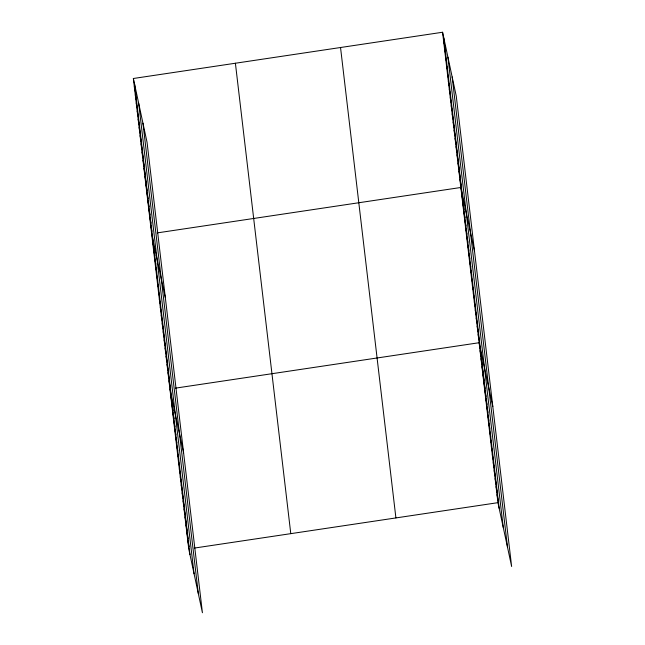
<?xml version="1.0" encoding="UTF-8"?>
<svg xmlns="http://www.w3.org/2000/svg" width="645" height="645" viewBox="0 0 645 645"><rect width="100%" height="100%" fill="white"/><g stroke="black" fill="none" stroke-linecap="round" stroke-linejoin="round"><path stroke-width="0.97" d="M133.362 78.496L147.052 142.335L202.425 612.75L188.743 548.911L133.362 78.496L442.575 32.25L456.257 96.089L511.638 566.504L497.948 502.665L442.575 32.25M157.203 232.901L460.844 187.485L474.535 251.324M175.48 388.137L479.122 342.721L492.804 406.56M194.306 548.081L497.948 502.665M443.534 40.417L444.76 46.126M444.494 48.593L445.719 54.301M445.453 56.76L446.679 62.468M446.421 64.927L447.646 70.636M447.38 73.103L448.606 78.811M448.34 81.27L449.565 86.978M449.307 89.445L450.524 95.154M450.266 97.613L451.492 103.321M451.226 105.78L452.451 111.488M452.193 113.955L453.411 119.664M453.153 122.123L454.378 127.831M454.112 130.29L455.338 135.998M455.072 138.465L456.297 144.174M456.039 146.633L457.265 152.341M456.999 154.808L458.224 160.508M457.958 162.975L459.184 168.684M458.926 171.143L460.143 176.851M459.885 179.318L461.111 185.026M461.812 195.653L463.029 201.361M462.771 203.828L463.997 209.536M463.731 211.995L464.956 217.704M464.69 220.171L465.916 225.871M465.658 228.338L466.875 234.046M466.617 236.505L467.843 242.214M467.577 244.681L468.802 250.389M468.544 252.848L469.762 258.556M469.504 261.015L470.729 266.724M470.463 269.191L471.688 274.899M471.422 277.358L472.648 283.066M472.39 285.533L473.615 291.234M473.349 293.701L474.575 299.409M474.309 301.868L475.534 307.576M475.276 310.043L476.494 315.752M476.236 318.211L477.461 323.919M477.195 326.378L478.421 332.086M478.163 334.553L479.38 340.262M480.065 350.719L481.283 356.427M481.001 358.717L482.226 364.425M481.944 366.715L483.169 372.423M482.887 374.713L484.113 380.421M483.831 382.711L485.048 388.411M484.766 390.701L485.991 396.409M485.709 398.699L486.935 404.407M486.653 406.697L487.878 412.405M487.596 414.695L488.813 420.403M488.531 422.693L489.757 428.401M489.474 430.691L490.7 436.399M490.418 438.689L491.643 444.397M491.361 446.687L492.587 452.387M492.304 454.677L493.522 460.385M493.24 462.675L494.465 468.383M494.183 470.673L495.408 476.381M495.126 478.671L496.352 484.379M496.07 486.669L497.287 492.377M497.005 494.667L498.23 500.375M134.329 86.672L135.547 92.372M135.289 94.839L136.514 100.547M136.248 103.007L137.474 108.715M137.216 111.182L138.433 116.89M138.175 119.349L139.401 125.057M139.135 127.517L140.36 133.225M140.094 135.692L141.32 141.4M141.062 143.859L142.279 149.567M142.021 152.035L143.246 157.735M142.98 160.202L144.206 165.91M143.948 168.369L145.165 174.077M144.907 176.545L146.133 182.253M145.867 184.712L147.092 190.42M146.826 192.879L148.052 198.587M147.794 201.055L149.019 206.763M148.753 209.222L149.979 214.93M149.713 217.397L150.938 223.097M150.68 225.565L151.898 231.273M151.64 233.732L165.322 297.571M152.599 241.907L153.824 247.615M153.566 250.075L154.784 255.783M154.526 258.242L155.751 263.95M155.485 266.417L156.711 272.125M156.445 274.585L157.67 280.293M157.412 282.752L158.638 288.46M158.372 290.927L159.597 296.636M159.331 299.095L160.557 304.803M160.299 307.27L161.516 312.978M161.258 315.437L162.484 321.146M162.218 323.605L163.443 329.313M163.185 331.78L164.402 337.488M164.144 339.947L165.37 345.656M165.104 348.115L166.329 353.823M166.063 356.29L167.289 361.998M167.031 364.457L168.248 370.166M167.99 372.633L169.216 378.341M168.95 380.8L170.175 386.508M169.917 388.967L183.599 452.806M170.852 396.965L172.078 402.673M171.796 404.963L173.021 410.672M172.739 412.961L173.965 418.669M173.682 420.959L174.9 426.668M174.618 428.957L175.843 434.666M175.561 436.955L176.786 442.663M176.504 444.945L177.73 450.653M177.448 452.943L178.665 458.651M178.383 460.941L179.608 466.649M179.326 468.939L180.552 474.647M180.269 476.937L181.495 482.645M181.213 484.935L182.438 490.643M182.156 492.933L183.374 498.641M183.091 500.931L184.317 506.639M184.035 508.929L185.26 514.629M184.978 516.919L186.203 522.627M185.921 524.917L187.139 530.625M186.857 532.915L188.082 538.623M187.8 540.913L189.025 546.621M452.145 76.908L507.526 547.315M447.904 57.139L503.285 527.554M443.792 37.958L499.174 508.373M340.536 47.512L395.909 517.927M235.401 63.234L290.782 533.649M142.94 123.155L198.313 593.569M138.699 103.385L194.081 573.8M134.587 84.205L189.969 554.619"/></g></svg>
